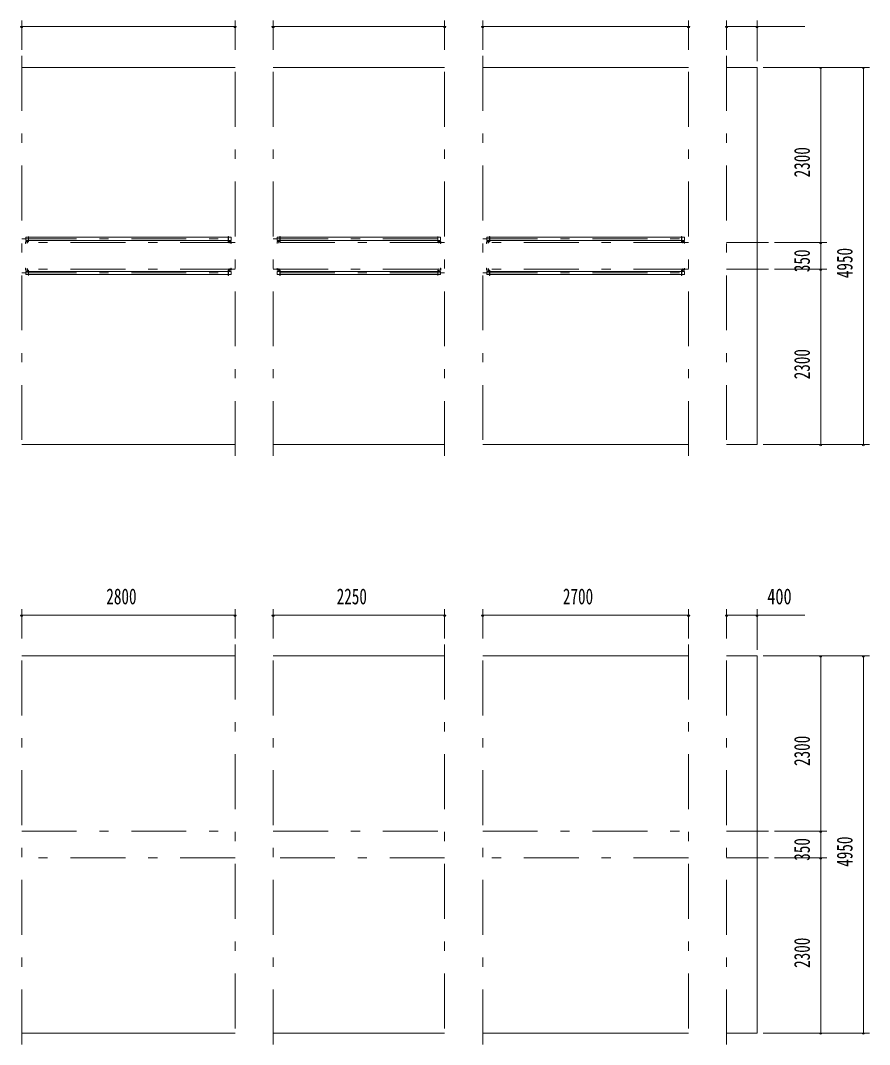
# Model space of a CAD drawing. Units: millimetres, scale not verified. Extents: x -34836 to 34836, y -16800 to 16800.
# Drawn here: x -25241 to -14100, y -12495 to 945 of the extents above; entities that cross this region are included whole.
import ezdxf
from ezdxf.enums import TextEntityAlignment as Align

# ---------------------------------------------------------------- set-up
doc = ezdxf.new("R2010")
doc.units = ezdxf.units.MM
doc.header["$LTSCALE"] = 60
doc.linetypes.add('USER3', pattern=[24, 12, -5, 2, -5])
for name, color, linetype, lineweight in [('0-2_1-08BOLD', 7, 'Continuous', 18), ('0-3_1-28CENTER', 3, 'USER3', 18), ('0-5_1-58DIM', 3, 'Continuous', 18)]:
    doc.layers.add(name, color=color, linetype=linetype, lineweight=lineweight)
doc.styles.add('ＭＳ ゴシック', font='')
doc.styles.get('ＭＳ ゴシック').set_extended_font_data('MS Gothic')

msp = doc.modelspace()

# ---------------------------------------------------------------- linework, layer by layer
at = {"layer": '0-2_1-08BOLD'}
for p, q in [((-22424.95, 330.04), (-25224.95, 330.04)), ((-19674.95, 330.04), (-21924.95, 330.04)), ((-16474.95, 330.04), (-19174.96, 330.04)), ((-25172.45, -1942.15), (-25137.35, -1942.15)), ((-25139.35, -1956.76), (-25168.95, -1956.76)), ((-25168.95, -1959.96), (-25139.35, -1959.96)), ((-22515.75, -1899.45), (-25134.15, -1899.45)), ((-25134.15, -1942.16), (-22515.75, -1942.16)), ((-22512.55, -1942.15), (-22477.45, -1942.15)), ((-22510.55, -1956.76), (-22480.95, -1956.76)), ((-22480.95, -1959.96), (-22510.55, -1959.96)), ((-22475.75, -1981.95), (-22475.75, -1961.95)), ((-21868.95, -1956.76), (-21839.35, -1956.76)), ((-21839.35, -1959.96), (-21868.95, -1959.96)), ((-21834.15, -1899.45), (-19765.76, -1899.45)), ((-19765.76, -1942.16), (-21834.15, -1942.16)), ((-19727.46, -1942.15), (-19762.56, -1942.15)), ((-19730.95, -1956.76), (-19760.56, -1956.76)), ((-19760.56, -1959.96), (-19730.95, -1959.96)), ((-19122.46, -1942.15), (-19087.36, -1942.15)), ((-19089.36, -1956.76), (-19118.95, -1956.76)), ((-19118.95, -1959.96), (-19089.36, -1959.96)), ((-16565.76, -1899.45), (-19084.15, -1899.45)), ((-19084.15, -1942.16), (-16565.76, -1942.16)), ((-16562.56, -1942.15), (-16527.46, -1942.15)), ((-16560.56, -1956.76), (-16530.96, -1956.76)), ((-16530.96, -1959.96), (-16560.56, -1959.96)), ((-16525.76, -1981.95), (-16525.76, -1961.95)), ((-25174.15, -2327.95), (-25174.15, -2307.96)), ((-25168.95, -2329.95), (-25139.35, -2329.95)), ((-25139.35, -2333.15), (-25168.95, -2333.15)), ((-25134.15, -2347.75), (-22515.75, -2347.75)), ((-22515.75, -2390.45), (-25134.15, -2390.45)), ((-22512.55, -2335.15), (-22512.55, -2400.96)), ((-22477.45, -2390.45), (-22512.55, -2390.45)), ((-22480.95, -2329.95), (-22510.55, -2329.95)), ((-22510.55, -2333.15), (-22480.95, -2333.15)), ((-21874.15, -2327.95), (-21874.15, -2307.96)), ((-21868.95, -2329.95), (-21839.35, -2329.95)), ((-21839.35, -2333.15), (-21868.95, -2333.15)), ((-19765.76, -2347.75), (-21834.15, -2347.75)), ((-21834.15, -2390.45), (-19765.76, -2390.45)), ((-19727.46, -2347.75), (-19762.56, -2347.75)), ((-19760.56, -2329.95), (-19730.95, -2329.95)), ((-19730.95, -2333.15), (-19760.56, -2333.15)), ((-19124.16, -2327.95), (-19124.16, -2307.96)), ((-19118.95, -2329.95), (-19089.36, -2329.95)), ((-19089.36, -2333.15), (-19118.95, -2333.15)), ((-19084.15, -2347.75), (-16565.76, -2347.75)), ((-16565.76, -2390.45), (-19084.15, -2390.45)), ((-16562.56, -2335.15), (-16562.56, -2400.96)), ((-16527.46, -2390.45), (-16562.56, -2390.45)), ((-16530.96, -2329.95), (-16560.56, -2329.95)), ((-16560.56, -2333.15), (-16530.96, -2333.15)), ((-25224.95, -4619.95), (-22424.95, -4619.95)), ((-21924.95, -4619.95), (-19674.95, -4619.95)), ((-19174.96, -4619.95), (-16474.95, -4619.95)), ((-15974.95, -4619.95), (-15574.95, -4619.95)), ((-22424.95, -7395.37), (-25224.95, -7395.37)), ((-19674.95, -7395.37), (-21924.95, -7395.37)), ((-16474.95, -7395.37), (-19174.96, -7395.37)), ((-25224.95, -12345.36), (-22424.95, -12345.36)), ((-21924.95, -12345.36), (-19674.95, -12345.36)), ((-19174.96, -12345.36), (-16474.95, -12345.36)), ((-15974.95, -12345.36), (-15574.95, -12345.36))]:
    msp.add_line(p, q, dxfattribs=at)
for points in [[(-15574.95, -4619.95), (-15574.95, 330.04), (-15974.95, 330.04)], [(-25170.95, -1961.95), (-25170.95, -1981.95), (-25174.15, -1981.95), (-25174.15, -1961.95)], [(-25137.35, -1899.45), (-25172.45, -1899.45), (-25172.45, -1942.16)], [(-25134.15, -1954.75), (-25134.15, -1888.95), (-25137.35, -1888.95), (-25137.35, -1954.75)], [(-22512.55, -1954.75), (-22512.55, -1888.95), (-22515.75, -1888.95), (-22515.75, -1954.75)], [(-22477.45, -1942.16), (-22477.45, -1899.45), (-22512.55, -1899.45)], [(-22478.95, -1961.95), (-22478.95, -1981.95), (-22475.75, -1981.95)], [(-21870.95, -1961.95), (-21870.95, -1981.95), (-21874.15, -1981.95), (-21874.15, -1961.95)], [(-21837.35, -1942.16), (-21872.45, -1942.16), (-21872.45, -1899.45), (-21837.35, -1899.45)], [(-21837.35, -1954.75), (-21837.35, -1888.95), (-21834.15, -1888.95), (-21834.15, -1954.75)], [(-19762.56, -1954.75), (-19762.56, -1888.95), (-19765.76, -1888.95), (-19765.76, -1954.75)], [(-19762.56, -1899.45), (-19727.46, -1899.45), (-19727.46, -1942.16)], [(-19728.95, -1961.95), (-19728.95, -1981.95), (-19725.76, -1981.95), (-19725.76, -1961.95)], [(-19120.96, -1961.95), (-19120.96, -1981.95), (-19124.16, -1981.95), (-19124.16, -1961.95)], [(-19087.36, -1899.45), (-19122.46, -1899.45), (-19122.46, -1942.16)], [(-19084.16, -1954.75), (-19084.16, -1888.95), (-19087.36, -1888.95), (-19087.36, -1954.75)], [(-16562.56, -1954.75), (-16562.56, -1888.95), (-16565.76, -1888.95), (-16565.76, -1954.75)], [(-16527.46, -1942.16), (-16527.46, -1899.45), (-16562.56, -1899.45)], [(-16528.95, -1961.95), (-16528.95, -1981.95), (-16525.76, -1981.95)], [(-25174.15, -2307.96), (-25170.95, -2307.96), (-25170.95, -2327.95)], [(-25137.35, -2390.45), (-25172.45, -2390.45), (-25172.45, -2347.75), (-25137.35, -2347.75)], [(-25137.35, -2335.15), (-25137.35, -2400.96), (-25134.15, -2400.96), (-25134.15, -2335.15)], [(-22512.55, -2400.96), (-22515.75, -2400.96), (-22515.75, -2335.15)], [(-22512.55, -2347.75), (-22477.45, -2347.75), (-22477.45, -2390.45)], [(-22478.95, -2327.95), (-22478.95, -2307.96), (-22475.75, -2307.96), (-22475.75, -2327.95)], [(-21874.15, -2307.96), (-21870.95, -2307.96), (-21870.95, -2327.95)], [(-21837.35, -2347.75), (-21872.45, -2347.75), (-21872.45, -2390.45), (-21837.35, -2390.45)], [(-21837.35, -2335.15), (-21837.35, -2400.96), (-21834.15, -2400.96), (-21834.15, -2335.15)], [(-19762.56, -2335.15), (-19762.56, -2400.96), (-19765.76, -2400.96), (-19765.76, -2335.15)], [(-19762.56, -2390.45), (-19727.46, -2390.45), (-19727.46, -2347.75)], [(-19728.95, -2327.95), (-19728.95, -2307.96), (-19725.76, -2307.96), (-19725.76, -2327.95)], [(-19124.16, -2307.96), (-19120.96, -2307.96), (-19120.96, -2327.95)], [(-19087.36, -2390.45), (-19122.46, -2390.45), (-19122.46, -2347.75), (-19087.36, -2347.75)], [(-19087.36, -2335.15), (-19087.36, -2400.96), (-19084.16, -2400.96), (-19084.16, -2335.15)], [(-16562.56, -2400.96), (-16565.76, -2400.96), (-16565.76, -2335.15)], [(-16562.56, -2347.75), (-16527.46, -2347.75), (-16527.46, -2390.45)], [(-16528.95, -2327.95), (-16528.95, -2307.96), (-16525.76, -2307.96), (-16525.76, -2327.95)], [(-15574.95, -12345.36), (-15574.95, -7395.37), (-15974.95, -7395.37)]]:
    msp.add_lwpolyline(points, dxfattribs=at)
for centre, radius, start, end in [((-25168.95, -1961.95), 5.2, 90, 180), ((-25168.95, -1961.95), 2, 90, 180), ((-25139.35, -1954.75), 2, 270, 0), ((-25139.35, -1954.75), 5.2, 270, 0), ((-22510.55, -1954.75), 5.2, 180, 270), ((-22510.55, -1954.75), 2, 180, 270), ((-22480.95, -1961.95), 5.2, 0, 90), ((-22480.95, -1961.95), 2, 0, 90), ((-21868.95, -1961.95), 5.2, 90, 180), ((-21868.95, -1961.95), 2, 90, 180), ((-21839.35, -1954.75), 2, 270, 0), ((-21839.35, -1954.75), 5.2, 270, 0), ((-19760.56, -1954.75), 5.2, 180, 270), ((-19760.56, -1954.75), 2, 180, 270), ((-19730.95, -1961.95), 5.2, 0, 90), ((-19730.95, -1961.95), 2, 0, 90), ((-19118.95, -1961.95), 5.2, 90, 180), ((-19118.95, -1961.95), 2, 90, 180), ((-19089.36, -1954.75), 2, 270, 0), ((-19089.36, -1954.75), 5.2, 270, 0), ((-16560.56, -1954.75), 5.2, 180, 270), ((-16560.56, -1954.75), 2, 180, 270), ((-16530.96, -1961.95), 5.2, 0, 90), ((-16530.96, -1961.95), 2, 0, 90), ((-25168.95, -2327.95), 5.2, 180, 270), ((-25168.95, -2327.95), 2, 180, 270), ((-25139.35, -2335.15), 5.2, 0, 90), ((-25139.35, -2335.15), 2, 0, 90), ((-22510.55, -2335.15), 5.2, 90, 180), ((-22510.55, -2335.15), 2, 90, 180), ((-22480.95, -2327.95), 2, 270, 0), ((-22480.95, -2327.95), 5.2, 270, 0), ((-21868.95, -2327.95), 5.2, 180, 270), ((-21868.95, -2327.95), 2, 180, 270), ((-21839.35, -2335.15), 5.2, 0, 90), ((-21839.35, -2335.15), 2, 0, 90), ((-19760.56, -2335.15), 5.2, 90, 180), ((-19760.56, -2335.15), 2, 90, 180), ((-19730.95, -2327.95), 2, 270, 0), ((-19730.95, -2327.95), 5.2, 270, 0), ((-19118.95, -2327.95), 5.2, 180, 270), ((-19118.95, -2327.95), 2, 180, 270), ((-19089.36, -2335.15), 5.2, 0, 90), ((-19089.36, -2335.15), 2, 0, 90), ((-16560.56, -2335.15), 5.2, 90, 180), ((-16560.56, -2335.15), 2, 90, 180), ((-16530.96, -2327.95), 2, 270, 0), ((-16530.96, -2327.95), 5.2, 270, 0)]:
    msp.add_arc(centre, radius, start, end, dxfattribs=at)
at = {"layer": '0-3_1-28CENTER'}
for p, q in [((-25224.95, 480.04), (-25224.95, -4769.95)), ((-22424.95, -4769.95), (-22424.95, 480.04)), ((-21924.95, -4769.95), (-21924.95, 480.04)), ((-19674.95, -4769.95), (-19674.95, 480.04)), ((-19174.96, 480.04), (-19174.96, -4769.95)), ((-16474.95, -4769.95), (-16474.95, 480.04)), ((-15974.95, 480.04), (-15974.95, -4769.95)), ((-25224.95, -1920.81), (-22424.95, -1920.81)), ((-22424.95, -1969.96), (-25224.95, -1969.96)), ((-25149.15, -1978.95), (-25149.15, -1937.16)), ((-22500.75, -1978.95), (-22500.75, -1937.16)), ((-21924.95, -1920.81), (-19674.95, -1920.81)), ((-19674.95, -1969.96), (-21924.95, -1969.96)), ((-21849.15, -1978.96), (-21849.15, -1937.16)), ((-19750.75, -1937.16), (-19750.75, -1978.95)), ((-19174.96, -1920.81), (-16474.95, -1920.81)), ((-16474.95, -1969.96), (-19174.96, -1969.96)), ((-19099.16, -1978.95), (-19099.16, -1937.16)), ((-16550.76, -1978.95), (-16550.76, -1937.16)), ((-15974.95, -1969.96), (-15424.95, -1969.96)), ((-22424.95, -2319.95), (-25224.95, -2319.95)), ((-25224.95, -2369.1), (-22424.95, -2369.1)), ((-25149.15, -2310.95), (-25149.15, -2352.75)), ((-22500.75, -2310.95), (-22500.75, -2352.75)), ((-21924.95, -2319.95), (-19674.95, -2319.95)), ((-19674.95, -2369.1), (-21924.95, -2369.1)), ((-21849.15, -2310.95), (-21849.15, -2352.75)), ((-19750.75, -2310.95), (-19750.75, -2352.75)), ((-16474.95, -2319.95), (-19174.96, -2319.95)), ((-19174.96, -2369.1), (-16474.95, -2369.1)), ((-19099.16, -2310.95), (-19099.16, -2352.75)), ((-16550.76, -2310.95), (-16550.76, -2352.75)), ((-15424.95, -2319.95), (-15974.95, -2319.95)), ((-25224.95, -12495.36), (-25224.95, -7245.37)), ((-22424.95, -7245.37), (-22424.95, -12495.36)), ((-21924.95, -12495.36), (-21924.95, -7245.37)), ((-19674.95, -7245.37), (-19674.95, -12495.36)), ((-19174.96, -12495.36), (-19174.96, -7245.37)), ((-16474.95, -7245.37), (-16474.95, -12495.36)), ((-15974.95, -12495.36), (-15974.95, -7245.37)), ((-25224.95, -9695.37), (-22424.95, -9695.37)), ((-21924.95, -9695.37), (-19674.95, -9695.37)), ((-19174.96, -9695.37), (-16474.95, -9695.37)), ((-15974.95, -9695.37), (-15424.95, -9695.37)), ((-22424.95, -10045.37), (-25224.95, -10045.37)), ((-19674.95, -10045.37), (-21924.95, -10045.37)), ((-16474.95, -10045.37), (-19174.96, -10045.37)), ((-15424.95, -10045.37), (-15974.95, -10045.37))]:
    msp.add_line(p, q, dxfattribs=at)
at = {"layer": '0-5_1-58DIM'}
for p, q in [((-25224.95, 945.04), (-25224.95, 560.04)), ((-22424.95, 560.04), (-22424.95, 945.04)), ((-21924.95, 560.04), (-21924.95, 945.04)), ((-19674.95, 560.04), (-19674.95, 945.04)), ((-19174.96, 945.04), (-19174.96, 560.04)), ((-16474.95, 560.04), (-16474.95, 945.04)), ((-15974.95, 945.04), (-15974.95, 560.04)), ((-15574.95, 945.04), (-15574.95, 410.04)), ((-25208.95, 865.04), (-25240.95, 865.04)), ((-25224.95, 865.04), (-22424.95, 865.04)), ((-22408.95, 865.04), (-22440.95, 865.04)), ((-21908.95, 865.04), (-21940.95, 865.04)), ((-21924.95, 865.04), (-19674.95, 865.04)), ((-19658.95, 865.04), (-19690.95, 865.04)), ((-19158.96, 865.04), (-19190.96, 865.04)), ((-19174.96, 865.04), (-16474.95, 865.04)), ((-16458.95, 865.04), (-16490.95, 865.04)), ((-15958.95, 865.04), (-15990.95, 865.04)), ((-15974.95, 865.04), (-15574.95, 865.04)), ((-15558.95, 865.04), (-15590.95, 865.04)), ((-14946.94, 865.04), (-15574.95, 865.04)), ((-15494.95, 330.04), (-14099.95, 330.04)), ((-14723.95, 330.04), (-14755.95, 330.04)), ((-14739.95, -1969.96), (-14739.95, 330.04)), ((-14163.95, 330.04), (-14195.95, 330.04)), ((-14179.95, 330.04), (-14179.95, -4619.95)), ((-15344.95, -1969.96), (-14659.95, -1969.96)), ((-14723.95, -1969.96), (-14755.95, -1969.96)), ((-14739.95, -2319.95), (-14739.95, -1969.96)), ((-14659.95, -2319.95), (-15344.95, -2319.95)), ((-14723.95, -2319.95), (-14755.95, -2319.95)), ((-14739.95, -4619.95), (-14739.95, -2319.95)), ((-15494.95, -4619.95), (-14099.95, -4619.95)), ((-14723.95, -4619.95), (-14755.95, -4619.95)), ((-14163.95, -4619.95), (-14195.95, -4619.95)), ((-25224.95, -7165.37), (-25224.95, -6780.37)), ((-22424.95, -6780.37), (-22424.95, -7165.37)), ((-21924.95, -7165.37), (-21924.95, -6780.37)), ((-19674.95, -6780.37), (-19674.95, -7165.37)), ((-19174.96, -7165.37), (-19174.96, -6780.37)), ((-16474.95, -6780.37), (-16474.95, -7165.37)), ((-15974.95, -7165.37), (-15974.95, -6780.37)), ((-15574.95, -6780.37), (-15574.95, -7315.37)), ((-25208.95, -6860.37), (-25240.95, -6860.37)), ((-25224.95, -6860.37), (-22424.95, -6860.37)), ((-22408.95, -6860.37), (-22440.95, -6860.37)), ((-21908.95, -6860.37), (-21940.95, -6860.37)), ((-21924.95, -6860.37), (-19674.95, -6860.37)), ((-19658.95, -6860.37), (-19690.95, -6860.37)), ((-19158.96, -6860.37), (-19190.96, -6860.37)), ((-19174.96, -6860.37), (-16474.95, -6860.37)), ((-16458.95, -6860.37), (-16490.95, -6860.37)), ((-15958.95, -6860.37), (-15990.95, -6860.37)), ((-15974.95, -6860.37), (-15574.95, -6860.37)), ((-15558.95, -6860.37), (-15590.95, -6860.37)), ((-15574.95, -6860.37), (-14946.95, -6860.37)), ((-15494.95, -7395.37), (-14099.95, -7395.37)), ((-14723.95, -7395.37), (-14755.95, -7395.37)), ((-14739.95, -9695.37), (-14739.95, -7395.37)), ((-14163.95, -7395.37), (-14195.95, -7395.37)), ((-14179.95, -7395.37), (-14179.95, -12345.36)), ((-15344.95, -9695.37), (-14659.95, -9695.37)), ((-14723.95, -9695.37), (-14755.95, -9695.37)), ((-14739.95, -10045.37), (-14739.95, -9695.37)), ((-14659.95, -10045.37), (-15344.95, -10045.37)), ((-14723.95, -10045.37), (-14755.95, -10045.37)), ((-14739.95, -12345.36), (-14739.95, -10045.37)), ((-14099.95, -12345.36), (-15494.95, -12345.36)), ((-14723.95, -12345.36), (-14755.95, -12345.36)), ((-14163.95, -12345.36), (-14195.95, -12345.36))]:
    msp.add_line(p, q, dxfattribs=at)
for centre in [(-25224.95, 865.04), (-22424.95, 865.04), (-21924.95, 865.04), (-19674.95, 865.04), (-19174.96, 865.04), (-16474.95, 865.04), (-15974.95, 865.04), (-15574.95, 865.04), (-14739.95, 330.04), (-14179.95, 330.04), (-14739.95, -1969.96), (-14739.95, -2319.95), (-14739.95, -4619.95), (-14179.95, -4619.95), (-25224.95, -6860.37), (-22424.95, -6860.37), (-21924.95, -6860.37), (-19674.95, -6860.37), (-19174.96, -6860.37), (-16474.95, -6860.37), (-15974.95, -6860.37), (-15574.95, -6860.37), (-14739.95, -7395.37), (-14179.95, -7395.37), (-14739.95, -9695.37), (-14739.95, -10045.37), (-14739.95, -12345.36), (-14179.95, -12345.36)]:
    msp.add_arc(centre, 16, 180, 0, dxfattribs=at)

# ---------------------------------------------------------------- texts
at = {"layer": '0-5_1-58DIM', "color": 7, "style": 'ＭＳ ゴシック', "width": 0.7}
for s, p in [('2300', (-14819.95, -1114.25)), ('350', (-14819.95, -2358.19)), ('4950', (-14259.95, -2437.04)), ('2300', (-14819.95, -3764.25)), ('2300', (-14819.95, -8839.67)), ('350', (-14819.95, -10083.6)), ('4950', (-14259.95, -10162.45)), ('2300', (-14819.95, -11489.66))]:
    msp.add_text(s, height=208.4, rotation=90, dxfattribs=at).set_placement(p, align=Align.BOTTOM_LEFT)
at = {"layer": '0-5_1-58DIM', "color": 7, "style": 'ＭＳ ゴシック'}
for s, width, p in [('2800', 0.7, (-24114.98, -6780.37)), ('2250', 0.7, (-21092.04, -6780.37)), ('2700', 0.7, (-18123.52, -6780.37)), ('400', 0.75, (-15441.15, -6780.37))]:
    msp.add_text(s, height=208.4, dxfattribs=dict(at, width=width)).set_placement(p, align=Align.BOTTOM_LEFT)

doc.saveas('drawing.dxf')
